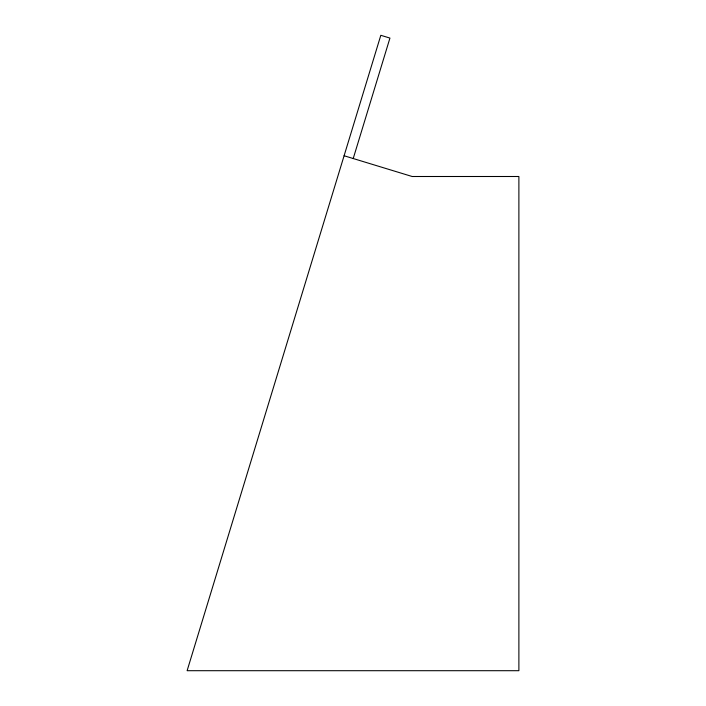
<?xml version="1.0" encoding="UTF-8"?>
<svg xmlns="http://www.w3.org/2000/svg" width="706" height="706" viewBox="0 0 706 706"><rect width="100%" height="100%" fill="white"/><g stroke="black" fill="none" stroke-linecap="round" stroke-linejoin="round"><path stroke-width="1.06" d="M353.221 158.532L389.941 38.08L380.816 35.3L187.116 670.7L518.884 670.7L518.884 176.5L412.163 176.5L344.096 155.752"/></g></svg>
